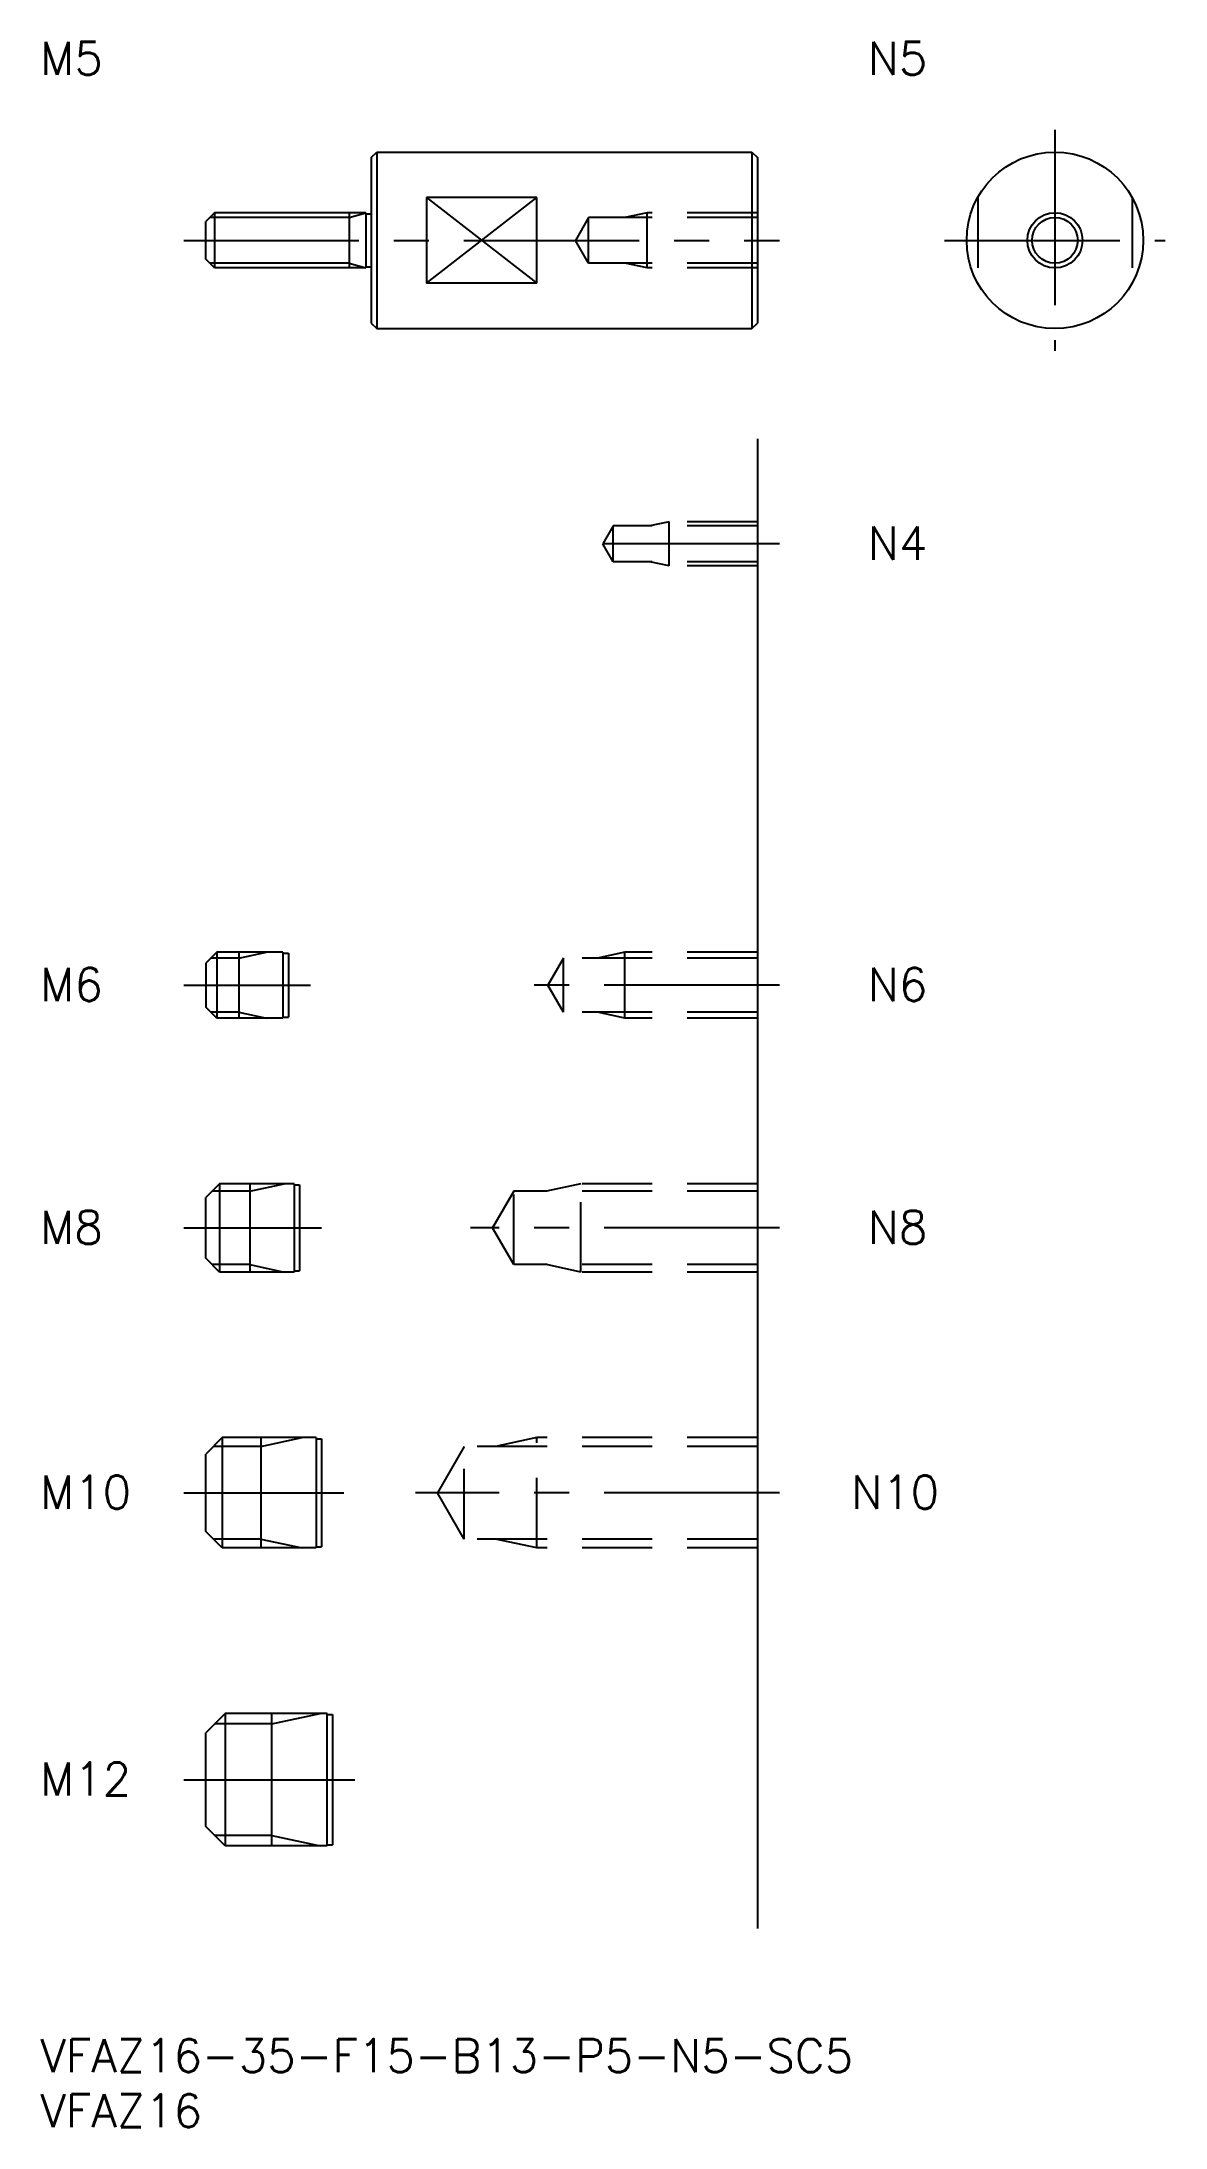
# Model space of a CAD drawing. Extents: x 0 to 102, y -8 to 181.
import ezdxf

# ---------------------------------------------------------------- set-up
doc = ezdxf.new("R2010")
doc.units = 0
doc.header["$LTSCALE"] = 0.5
doc.linetypes.add('CENTER', pattern=[50.8, 31.75, -6.35, 6.35, -6.35])
doc.linetypes.add('DASHED', pattern=[19.05, 12.7, -6.35])
for name, color, linetype in [('MSM_CENTER', 1, 'CENTER'), ('MSM_CONTINUOUS', 7, 'CONTINUOUS'), ('MSM_DASHED', 4, 'DASHED'), ('MSM_NARROW', 5, 'CONTINUOUS'), ('MSM_PART_NUMBER', 7, 'CONTINUOUS')]:
    doc.layers.add(name, color=color, linetype=linetype)
doc.styles.get("Standard").update_dxf_attribs({"font": 'txt.shx', "height": 1, "bigfont": 'bigfont.shx'})

# ---------------------------------------------------------------- blocks, each defined once
blk = doc.blocks.new('*U12')
at = {"layer": 'MSM_PART_NUMBER'}
blk.add_text('VFAZ16-35-F15-B13-P5-N5-SC5', height=3, dxfattribs=at).set_placement((0, -3))
blk = doc.blocks.new('*U13')
at = {"layer": 'MSM_PART_NUMBER'}
blk.add_text('VFAZ16', height=3, dxfattribs=at).set_placement((0, -8))
blk = doc.blocks.new('*U14')
at = {"layer": 'MSM_PART_NUMBER'}
blk.add_text('M12', height=3, dxfattribs=at).set_placement((0, 22.06))
blk = doc.blocks.new('*U15')
at = {"layer": 'MSM_PART_NUMBER'}
blk.add_text('M10', height=3, dxfattribs=at).set_placement((0, 48.06))
blk = doc.blocks.new('*U16')
at = {"layer": 'MSM_PART_NUMBER'}
blk.add_text('M8', height=3, dxfattribs=at).set_placement((0, 72.06))
blk = doc.blocks.new('*U17')
at = {"layer": 'MSM_PART_NUMBER'}
blk.add_text('M6', height=3, dxfattribs=at).set_placement((0, 94.06))
blk = doc.blocks.new('*U18')
at = {"layer": 'MSM_PART_NUMBER'}
blk.add_text('M5', height=3, dxfattribs=at).set_placement((0, 178))
blk = doc.blocks.new('*U19')
at = {"layer": 'MSM_PART_NUMBER'}
blk.add_text('N10', height=3, dxfattribs=at).set_placement((73.5, 48.06))
blk = doc.blocks.new('*U20')
at = {"layer": 'MSM_PART_NUMBER'}
blk.add_text('N8', height=3, dxfattribs=at).set_placement((75, 72.06))
blk = doc.blocks.new('*U21')
at = {"layer": 'MSM_PART_NUMBER'}
blk.add_text('N6', height=3, dxfattribs=at).set_placement((75, 94.06))
blk = doc.blocks.new('*U22')
at = {"layer": 'MSM_PART_NUMBER'}
blk.add_text('N4', height=3, dxfattribs=at).set_placement((75, 134.06))
blk = doc.blocks.new('*U23')
at = {"layer": 'MSM_PART_NUMBER'}
blk.add_text('N5', height=3, dxfattribs=at).set_placement((75, 178))

msp = doc.modelspace()

# ---------------------------------------------------------------- linework, layer by layer
at = {"layer": 'MSM_CENTER'}
for p, q in [((91.97, 173), (91.97, 153)), ((13, 163), (67, 163)), ((81.97, 163), (101.97, 163)), ((67, 135.5), (49, 135.5)), ((13, 95.5), (24.5, 95.5)), ((67, 95.5), (44, 95.5)), ((13, 73.5), (25.5, 73.5)), ((67, 73.5), (39, 73.5)), ((13, 49.5), (27.5, 49.5)), ((67, 49.5), (34, 49.5)), ((13, 23.5), (28.5, 23.5))]:
    msp.add_line(p, q, dxfattribs=at)
at = {"layer": 'MSM_CONTINUOUS'}
for p, q in [((30, 170.5), (30.5, 171)), ((30, 170.5), (30, 155.5)), ((30.5, 171), (64.5, 171)), ((30.5, 171), (30.5, 155)), ((64.5, 171), (64.5, 155)), ((64.5, 171), (65, 170.5)), ((65, 170.5), (65, 155.5)), ((45, 166.87), (35, 166.87)), ((35, 166.87), (35, 159.13)), ((45, 159.13), (45, 166.87)), ((15.8, 165.5), (15, 164.7)), ((15, 161.3), (15, 164.7)), ((29.5, 165.5), (15.8, 165.5)), ((15.8, 165.5), (15.8, 160.5)), ((28, 165.5), (28, 160.5)), ((29.5, 165.5), (29.5, 160.5)), ((29.5, 165.4), (30, 165.4)), ((15.8, 160.5), (15, 161.3)), ((29.5, 160.5), (15.8, 160.5)), ((29.5, 160.6), (30, 160.6)), ((45, 159.13), (35, 159.13)), ((30, 155.5), (30.5, 155)), ((30.5, 155), (64.5, 155)), ((64.5, 155), (65, 155.5)), ((65, 145), (65, 10)), ((16, 98.5), (15, 97.5)), ((22, 98.5), (16, 98.5)), ((16, 98.5), (16, 92.5)), ((18, 98.5), (18, 92.5)), ((22, 98.5), (22, 92.5)), ((22, 98.4), (22.5, 98.4)), ((22.5, 98.4), (22.5, 92.6)), ((15, 97.5), (15, 93.5)), ((16, 92.5), (15, 93.5)), ((22, 92.5), (16, 92.5)), ((22, 92.6), (22.5, 92.6)), ((16.25, 77.5), (15, 76.25)), ((23, 77.5), (16.25, 77.5)), ((16.25, 77.5), (16.25, 69.5)), ((19, 77.5), (19, 69.5)), ((23, 77.5), (23, 69.5)), ((15, 70.75), (15, 76.25)), ((23, 77.4), (23.5, 77.4)), ((23.5, 77.4), (23.5, 69.6)), ((16.25, 69.5), (15, 70.75)), ((23, 69.5), (16.25, 69.5)), ((23, 69.6), (23.5, 69.6)), ((16.5, 54.5), (15, 53)), ((15, 46), (15, 53)), ((25, 54.5), (16.5, 54.5)), ((16.5, 54.5), (16.5, 44.5)), ((20, 54.5), (20, 44.5)), ((25, 54.5), (25, 44.5)), ((25, 54.4), (25.5, 54.4)), ((25.5, 54.4), (25.5, 44.6)), ((16.5, 44.5), (15, 46)), ((25, 44.5), (16.5, 44.5)), ((25, 44.6), (25.5, 44.6)), ((16.75, 29.5), (15, 27.75)), ((26, 29.5), (16.75, 29.5)), ((16.75, 29.5), (16.75, 17.5)), ((21, 17.5), (21, 29.5)), ((26, 17.5), (26, 29.5)), ((26, 29.4), (26.5, 29.4)), ((26.5, 29.4), (26.5, 17.6)), ((15, 19.25), (15, 27.75)), ((16.75, 17.5), (15, 19.25)), ((26, 17.5), (16.75, 17.5)), ((26, 17.6), (26.5, 17.6))]:
    msp.add_line(p, q, dxfattribs=at)
for radius in [8, 2.07]:
    msp.add_circle((91.97, 163), radius, dxfattribs=at)
at = {"layer": 'MSM_DASHED'}
for p, q in [((84.97, 166.87), (84.97, 159.13)), ((98.97, 166.87), (98.97, 159.13)), ((49.69, 165.07), (48.5, 163)), ((65, 165.07), (49.69, 165.07)), ((49.69, 160.93), (49.69, 165.07)), ((55, 165.5), (53, 165.07)), ((65, 165.5), (55, 165.5)), ((55, 160.5), (55, 165.5)), ((49.69, 160.93), (48.5, 163)), ((65, 160.93), (49.69, 160.93)), ((55, 160.5), (53, 160.93)), ((65, 160.5), (55, 160.5)), ((51.94, 137.12), (51, 135.5)), ((65, 137.12), (51.94, 137.12)), ((51.94, 133.88), (51.94, 137.12)), ((57, 137.5), (55.25, 137.12)), ((65, 137.5), (57, 137.5)), ((57, 133.5), (57, 137.5)), ((51.94, 133.88), (51, 135.5)), ((65, 133.88), (51.94, 133.88)), ((57, 133.5), (55.25, 133.88)), ((65, 133.5), (57, 133.5)), ((53, 98.5), (50.5, 97.96)), ((65, 98.5), (53, 98.5)), ((53, 92.5), (53, 98.5)), ((47.42, 97.96), (46, 95.5)), ((65, 97.96), (47.42, 97.96)), ((47.42, 93.04), (47.42, 97.96)), ((47.42, 93.04), (46, 95.5)), ((65, 93.04), (47.42, 93.04)), ((53, 92.5), (50.5, 93.04)), ((65, 92.5), (53, 92.5)), ((49, 77.5), (45.88, 76.82)), ((49, 69.5), (49, 77.5)), ((65, 77.5), (49, 77.5)), ((42.92, 76.82), (41, 73.5)), ((42.92, 70.18), (42.92, 76.82)), ((65, 76.82), (42.92, 76.82)), ((42.92, 70.18), (41, 73.5)), ((65, 70.18), (42.92, 70.18)), ((49, 69.5), (45.88, 70.18)), ((65, 69.5), (49, 69.5)), ((38.42, 53.69), (36, 49.5)), ((38.42, 45.31), (38.42, 53.69)), ((65, 53.69), (38.42, 53.69)), ((45, 54.5), (41.25, 53.69)), ((45, 44.5), (45, 54.5)), ((65, 54.5), (45, 54.5)), ((38.42, 45.31), (36, 49.5)), ((65, 45.31), (38.42, 45.31)), ((45, 44.5), (41.25, 45.31)), ((65, 44.5), (45, 44.5))]:
    msp.add_line(p, q, dxfattribs=at)
at = {"layer": 'MSM_NARROW'}
for p, q in [((35, 166.87), (45, 159.13)), ((35, 159.13), (45, 166.87)), ((28, 165.07), (15.37, 165.07)), ((28, 165.07), (29.5, 165.5)), ((28, 160.93), (15.37, 160.93)), ((28, 160.93), (29.5, 160.5)), ((18, 97.96), (20.5, 98.5)), ((18, 97.96), (15.46, 97.96)), ((18, 93.04), (15.46, 93.04)), ((18, 93.04), (20.5, 92.5)), ((19, 76.82), (22.12, 77.5)), ((19, 76.82), (15.57, 76.82)), ((19, 70.18), (15.57, 70.18)), ((19, 70.18), (22.12, 69.5)), ((20, 53.69), (15.69, 53.69)), ((20, 53.69), (23.75, 54.5)), ((20, 45.31), (15.69, 45.31)), ((20, 45.31), (23.75, 44.5)), ((21, 28.55), (15.8, 28.55)), ((21, 28.55), (25.38, 29.5)), ((21, 18.45), (15.8, 18.45)), ((21, 18.45), (25.38, 17.5))]:
    msp.add_line(p, q, dxfattribs=at)
msp.add_circle((91.97, 163), 2.5, dxfattribs=at)

# ---------------------------------------------------------------- block references
at = {"layer": 'MSM_CONTINUOUS'}
for name in ['*U18', '*U23', '*U22', '*U17', '*U21', '*U16', '*U20', '*U15', '*U19', '*U14', '*U12', '*U13']:
    msp.add_blockref(name, (0, 0), dxfattribs=at)

doc.saveas('drawing.dxf')
